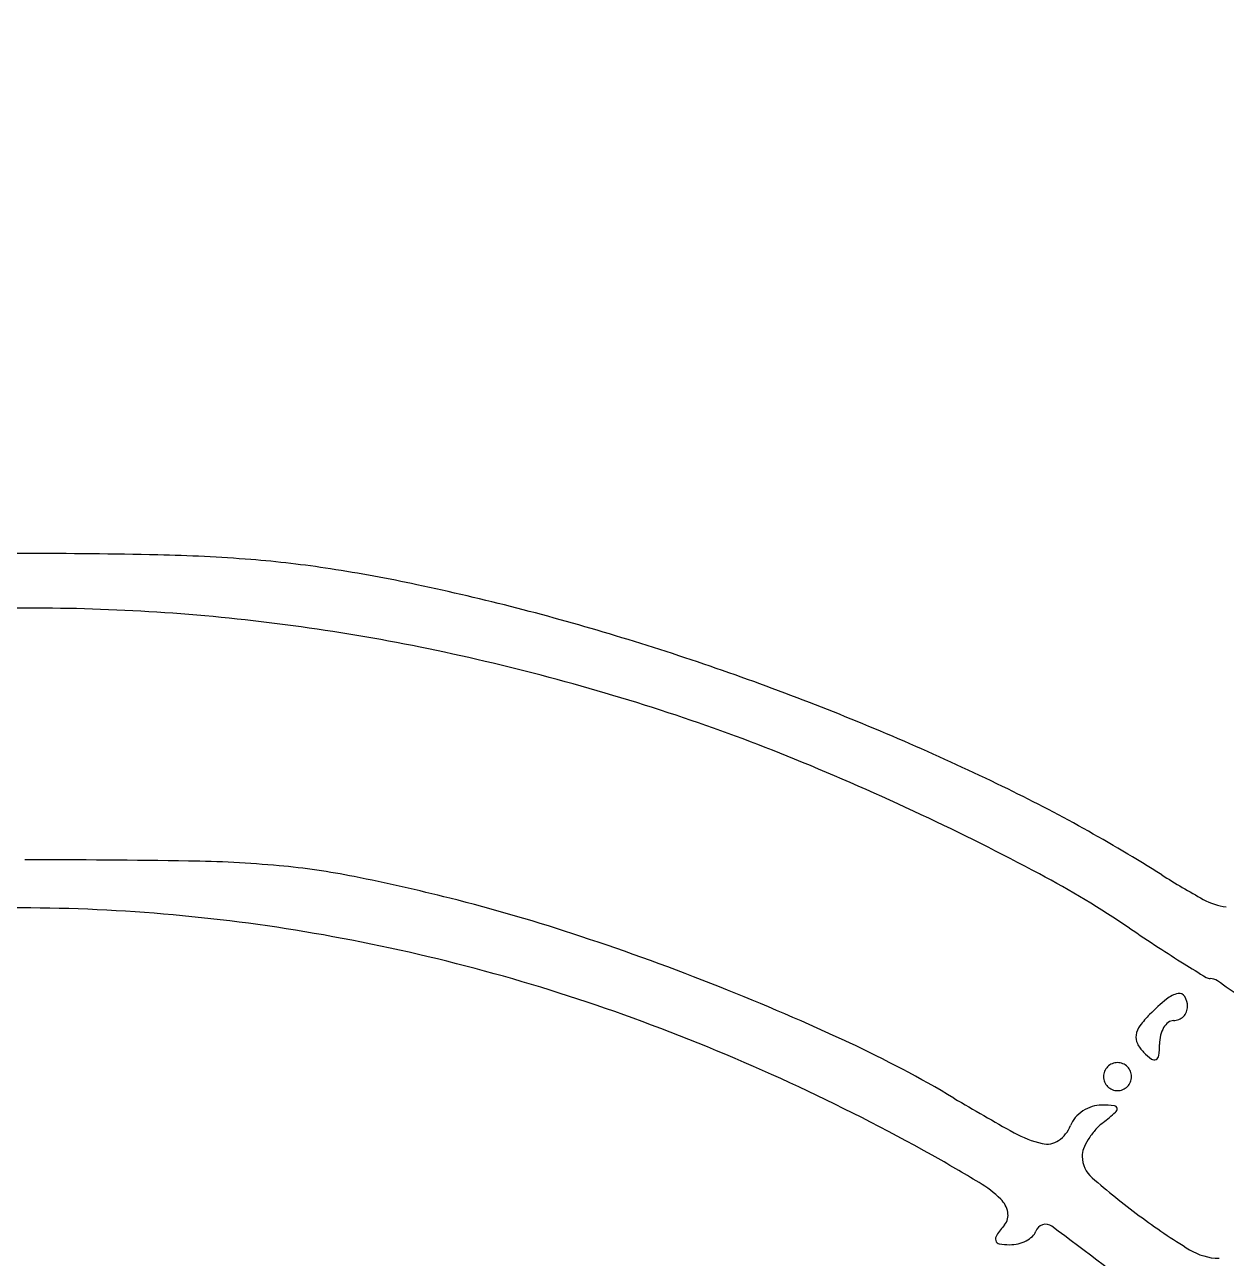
# Model space of a CAD drawing. Header units: metres. Extents: x -22 to 82, y -7 to 32.
# Drawn here: x 10.3171 to 10.4985, y 28.1627 to 28.349 of the extents above; entities that cross this region are included whole.
import ezdxf

# ---------------------------------------------------------------- set-up
doc = ezdxf.new("R2010")
doc.units = ezdxf.units.M
doc.header["$LTSCALE"] = 2
doc.header["$MEASUREMENT"] = 0
doc.layers.add('ZSILUETAEDIFICIO', color=253, linetype='CONTINUOUS')
doc.layers.add('ZVEREDA', color=253, linetype='CONTINUOUS')

msp = doc.modelspace()

# ---------------------------------------------------------------- hatches: boundary and pattern name
at = {"layer": 'ZVEREDA'}
h = msp.add_hatch(dxfattribs=at)
h.set_pattern_fill('AR-SAND', color=256, scale=0.08)
h.set_pattern_definition([(37.50000000000001, (100.3217642182751, 117.4581959786875), (-0.0050394686487687, 0.1541459015210527), [0, -0.1216, 0, -0.136, 0, -0.13]), (7.499999999999999, (100.3217642182751, 117.4581959786875), (0.1415821364214182, 0.2257716852183792), [0, -0.0656, 0, -0.1096, 0, -0.042]), (327.5, (100.2233642182753, 117.4581959786875), (0.2491313489401196, 0.0004527242829572), [0, -0.04, 0, -0.144, 0, -0.188]), (317.5, (100.2233642182753, 117.4581959786875), (0.2404901283657835, 0.0702140451947399), [0, -0.02, 0, -0.0944, 0, -0.108])])
h.paths.add_polyline_path([(31.4583351261974, 30.10001185127862), (-5.580466054143699, 30.14202237673669), (-5.496152509190097, 24.7095630808688), (0.5053741138006274, 24.71459050236479), (0.5053741138006274, 23.02514520136083), (2.905374113800207, 23.02514520136083), (2.905811148500817, 24.71459050236479), (7.70575982083821, 24.71459050236479), (7.70575982083821, 23.02524487001511), (10.1053227861378, 23.02524487001511), (10.1057598208379, 24.71459050236479), (12.50561829493628, 24.71459050236479), (14.90575982083172, 24.71459050236479), (14.90575982083172, 23.02514520136083), (17.30547676903481, 23.02514520136083), (17.30591380373539, 24.71459050236479), (22.10547676902863, 24.63459050236452), (22.10547676902863, 23.02461800278962), (24.5050398048495, 23.02461800278962), (24.5050398048495, 24.63406330379348), (31.4583221007949, 24.61459050236454), (29.30561829493013, 24.61459050236454), (29.30561829493013, 20.61092766967829), (30.50572014345363, 20.61326742045304), (30.50572014345363, 24.61459050236454), (31.4583221007949, 24.61459050236454)])
h.paths.add_polyline_path([(3.274978631708791, 29.84745587849517), (21.85115500656482, 29.84745587849517), (21.85115500656482, 26.26298918530352), (3.274978631708791, 26.26298918530352)], flags=16)
edge = h.paths.add_edge_path(flags=0)
edge.add_line((4.190763625501631, 28.45334721717251), (4.191796270515823, 28.45334721717251))
edge.add_arc((4.030850849770815, 28.47872758158093), 0.1629343160792154, 351.0385129392877, 357.3660182868147)
edge.add_arc((4.112611057247875, 28.47496619707363), 0.0810876329450389, 344.53720768220717, 357.3660765305271, ccw=False)
edge = h.paths.add_edge_path(flags=0)
edge.add_arc((4.129473601766023, 28.48361260777853), 0.0424070857397566, 8.446156974039805, 17.04280200703507)
edge.add_arc((4.048520085864993, 28.46875624364435), 0.1245244297232045, 3.3254775150875844, 12.657113459455672, ccw=False)
edge.add_arc((4.009668740244905, 28.46649875537224), 0.1634413066505545, 3.325477516473139, 5.867953198212037)
edge.add_arc((4.024461425057098, 28.46801930679646), 0.148570677863494, 5.867861931155238, 8.446156969658695)
edge = h.paths.add_edge_path(flags=0)
edge.add_arc((4.187625943115307, 27.71049756740979), 0.005506773619038, 0, 44.649192788606285, ccw=False)
edge.add_line((4.193132716734738, 27.71049756740979), (4.193170576032799, 27.71059180186387))
edge.add_arc((4.083131412969806, 27.72142825678299), 0.110571452748189, 354.3757511834748, 357.7808422671732)
edge.add_arc((4.083495542828814, 27.72707965905653), 0.1105714527485412, 354.8460124112327, 363.6003750095574)
edge.add_arc((4.265141154600997, 27.71569919341579), 0.0736096129205384, 165.585485692761, 181.0365879312016)
edge = h.paths.add_edge_path(flags=0)
edge.add_ellipse((4.155844521799992, 27.55226263330349), major_axis=(-0.004886144824328529, 0.5517489951021792), ratio=0.0764573230342362, start_angle=264.41174822548277, end_angle=281.9145976805995, ccw=False)
edge.add_arc((-177.0033036909715, 27.24610176780652), 181.2017851309283, -3.410605131648481e-12, 0.07993633669821065, ccw=False)
edge.add_line((4.198481439956822, 27.24610176779618), (4.210484766247419, 27.6590139235833))
edge.add_ellipse((4.18687514976483, 27.77778923014426), major_axis=(0.01575538398604225, -0.1077800230216994), ratio=0.5161088083865675, start_angle=337.05526251174393, end_angle=345.80434126128097, ccw=False)
edge = h.paths.add_edge_path(flags=0)
edge.add_arc((387.0379938681306, 26.57348742740584), 383.1770730560518, 179.7962796488156, 179.8227156500893, ccw=False)
edge.add_arc((63.47661150482531, 27.72394417231078), 59.61364541384286, 179.6242268241421, 179.7962796450261, ccw=False)
edge.add_arc((107.9126775625507, 27.43250698258277), 104.0506671673548, 179.4892207827528, 179.6242268252662, ccw=False)
edge.add_arc((4.908773407262004, 28.32581589378475), 1.043191389333353, 173.5744382351789, 178.1175676432889, ccw=False)
edge.add_arc((3.941956756071903, 28.43638332363668), 0.0700943375474026, 136.9440126095541, 174.9430767679891, ccw=False)
edge.add_arc((3.939591411760631, 28.44492007257332), 0.0627084935053294, 98.57263522089539, 141.1716653543758, ccw=False)
edge.add_arc((3.971787529488921, 28.27408536092594), 0.2365196678389941, 91.78341864015289, 100.1162303726033, ccw=False)
edge.add_arc((4.161354391850892, 22.18584956753244), 6.327705978506592, 91.01273401402932, 91.78341864030182, ccw=False)
edge.add_line((4.049514576590127, 28.51256710557305), (4.169165289891879, 28.51468221717266))
edge.add_line((4.169165289891879, 28.51468221717232), (4.179750299263304, 28.53043944484654))
edge.add_arc((4.190827730734469, 28.52494372944767), 0.0123657743692955, 51.76101418273163, 153.6131534045893, ccw=False)
edge.add_line((4.198481439891822, 28.53465625290397), (4.198481439891822, 28.53636044799151))
edge.add_arc((4.193339192636984, 28.51586697619842), 0.0211287740527576, 75.9140893002533, 183.0668013861589)
edge.add_line((4.172240678425823, 28.51473658199643), (4.049514576590127, 28.51256710557305))
edge.add_arc((4.161354391844498, 22.18584956753244), 6.327705978506354, 91.01273401397248, 91.78341864024476)
edge.add_arc((3.971787529489319, 28.27408536092594), 0.2365196678390667, 91.78341864027549, 100.1162378328985)
edge.add_arc((3.941258338745911, 28.44519436956017), 0.0627084935053418, 100.1162378329312, 120.5228893311077)
edge.add_arc((3.942263761789718, 28.43729516592452), 0.0700943375474093, 117.9506432260986, 158.4595108276586)
edge.add_arc((4.001405707587139, 28.41591235581501), 0.1329691207264811, 159.2459526752788, 175.8968395766796)
edge.add_arc((4.909294928725814, 28.35078371074917), 1.04319138933335, 175.8968395763732, 179.4892207827571)
edge.add_arc((107.9126775622392, 27.43250698108915), 104.0506671670563, 179.4892207819287, 179.6242268244366)
edge.add_arc((63.47661150489225, 27.72394417644966), 59.6136454138861, 179.6242268281098, 179.7962796489794)
edge.add_arc((387.0379938451551, 26.57348740949783), 383.1770730331307, 179.7962796461218, 179.8227156473993)
edge.add_line((3.862755088178147, 27.75911035599103), (3.884622839891307, 27.72070371717251))
edge.add_arc((3.929255688633731, 27.74845655913333), 0.0525576961415898, 211.8734753522308, 222.0820973833024)
edge.add_arc((3.940104661909288, 27.75825274944765), 0.0671749997825091, 222.0818102784924, 230.2563674642507)
edge.add_arc((3.958449832274908, 27.78343227505326), 0.0982851158739191, 231.4181484407944, 254.9741783521728)
edge.add_arc((3.959368323424485, 27.7758030788865), 0.0911999037654329, 253.1739702547738, 268.217256623099)
edge.add_arc((3.968627737210397, 41.24924821526616), 13.56460629090511, 269.9489048779313, 270.3532500274084)
edge.add_arc((4.049525169780992, 16.95504494612499), 10.72985513343538, 89.5075836061958, 89.98540653837108, ccw=False)
edge.add_arc((4.130247462298712, 27.54011210430104), 0.1448483138350315, 64.17034698782749, 85.44946313993978, ccw=False)
edge.add_arc((4.191746138397974, 27.66642980881176), 0.0043674083606586, 1.4282544963651844, 68.34992075025048, ccw=False)
edge.add_arc((4.197384248272812, 27.67701561994579), 0.0105538936861254, 212.0429010611537, 263.0773218994982, ccw=False)
edge.add_arc((4.200612712082403, 27.70999352945552), 0.0404527841329601, 231.8085000024286, 252.4850053579366, ccw=False)
edge.add_arc((4.161788889977004, 27.66257060467501), 0.0208577567284913, 48.53142696656482, 82.63062587060486)
edge.add_arc((4.11933816690663, 27.13308106570912), 0.5520225538390414, 85.31102351279071, 89.99478211468639)
edge.add_arc((4.118411279294634, 16.9552485283175), 10.72985513343608, 89.99478211606726, 90.35325002811415)
edge.add_arc((4.073781246147718, 41.2494889468843), 13.56460629090747, 269.50474175352076, 269.9090879921701, ccw=False)
edge.add_arc((3.956613111675125, 27.77658927219733), 0.0911999037654514, 239.2648217281377, 269.94890487625094, ccw=False)
edge.add_arc((3.940104661909288, 27.75825274944765), 0.0671749997825307, 215.766892496466, 243.3781184107606, ccw=False)
edge.add_line((3.885598753388649, 27.71898970661965), (3.862755088177721, 27.75911035598011))
edge = h.paths.add_edge_path(flags=0)
edge.add_arc((3.982208672812931, 27.77710128656037), 0.0039699795081061, 57.093542815945284, 128.0095147918335, ccw=False)
edge.add_arc((3.983777369758798, 27.77691396217733), 0.0035691351575788, -36.39606693346491, 80.51639118771561, ccw=False)
edge.add_arc((3.985008823383225, 27.77555727172944), 0.0018093348073117, 293.7971605359992, 335.12409378026587, ccw=False)
edge.add_arc((3.984854518882713, 27.77590723729099), 0.002191808038586, 257.1681723130867, 293.7964911424778, ccw=False)
edge.add_arc((3.98554989726631, 27.77896024180501), 0.0053230039216045, 238.282669802615, 257.1684968903267, ccw=False)
edge.add_arc((3.980302814458611, 27.77683864407101), 0.0034331700992157, 99.02971341141892, 315.4979837284754, ccw=False)
edge = h.paths.add_edge_path(flags=0)
edge.add_arc((4.003867887505493, 27.77651366478631), 0.0041965817445002, 179.5419055987072, 270.4580944011244)
edge.add_arc((4.003949051078308, 27.77651352882827), 0.0041965817444636, 269.3499522369119, 383.1232100615633)
edge.add_arc((4.003864094692489, 27.77672872215237), 0.0041965817444639, 19.96411019100292, 182.4788541983977)
edge = h.paths.add_edge_path(flags=0)
edge.add_arc((3.979353550216473, 28.42993420992462), 0.0009651872828333, 125.0907544769644, 237.6009057839097)
edge.add_arc((3.995965221876986, 28.40704187017155), 0.0279429480104366, 127.8062335931203, 268.779035296377)
edge.add_line((3.995369806797299, 28.37910526650563), (4.002718144077988, 28.38645734180113))
edge.add_arc((4.10007393273122, 28.38764962442366), 0.0973630891154655, 166.3647067637932, 180.7016464897838, ccw=False)
edge.add_arc((3.991574634341134, 28.42003595056144), 0.0167827455633406, 325.7976337708378, 488.477492724186)
edge.add_arc((3.995342312636922, 28.45231582363164), 0.0238394652163404, 233.4109544616884, 272.5958997522416)
edge.add_arc((3.987035091752404, 28.42505208948006), 0.0100004255996245, 20.17316381762081, 145.4473270086913)

# ---------------------------------------------------------------- linework, layer by layer
at = {"layer": 'ZSILUETAEDIFICIO'}
for centre, radius, start, end in [((10.31707923764111, 27.30309518415135), 0.9660271821028428, 89.99999754047636, 91.19242654361582), ((10.3170793205779, 27.30309518415135), 0.9660271821028354, 88.80757345638419, 90.00000245952366), ((10.33219015579724, 28.0290405707608), 0.2399245435730991, 85.45015822096309, 88.80767986460363), ((10.33825937470939, 28.10530936607285), 0.1634146451510835, 81.21143185605962, 85.45014862464281), ((10.3267789798349, 28.03105151016553), 0.2385547052415675, 78.01915494648584, 81.21146930752384), ((10.3007207830685, 27.90825447551867), 0.3640861408932532, 73.14588511186152, 78.01918786435792), ((10.31797572277242, 27.96600374873583), 0.2948746488141691, 86.0612432539033, 93.5986491012109), ((10.31780745187214, 27.96356602449379), 0.2973181738082462, 78.55626431216113, 86.06116119306249), ((10.28658646606689, 27.86160229750755), 0.41283247028638, 68.71068241862962, 73.14573878355604), ((10.31115279181148, 27.93069000340051), 0.3308609414830254, 71.629553711777, 78.5563369948643), ((10.2960499406652, 27.88588884563717), 0.3867672871589056, 64.14729999923, 68.71064945069966), ((10.3266507784858, 27.97735814946333), 0.2816867262091746, 67.75930432249561, 71.62961004475147), ((10.27731610882822, 27.85671125158848), 0.412030823110198, 64.848887941725, 67.75935707121015), ((10.35755398317249, 28.01281862865528), 0.2457214894134828, 57.73682233545404, 64.14723533822816), ((10.28827775905515, 27.88005575697827), 0.3862408307311381, 61.88881233608263, 64.84900604425764), ((10.31707868839271, 26.52955300587132), 1.693323335382832, 89.1627778060551, 89.99998001232206), ((10.33917183170772, 28.04138967228465), 0.1813252491099606, 84.83728920498426, 89.16283605447158), ((10.34584665268829, 28.11526612046816), 0.1071478749900528, 78.70742236918095, 84.83729617488675), ((10.30958415308049, 27.93366824323545), 0.2923309138818725, 75.80907362792261, 78.70739800278189), ((10.39693634126272, 28.08345966339385), 0.1556332926225133, 56.05208164052721, 61.88880099375399), ((10.5538620134264, 28.32378998712426), 0.1220284644007612, 237.7369388962306, 241.1558681916538), ((10.31140824243974, 27.94087977682636), 0.2848922635691179, 71.66278539848084, 75.80917227690382), ((10.31596155980949, 27.96973720784763), 0.2458840419180312, 89.19391946594837, 99.67860207089164), ((10.31567545088933, 27.94943488372132), 0.2661883819232401, 79.31481704125564, 89.19382012692091), ((10.49961808936561, 28.22530056312178), 0.0095892811157201, 241.1562588490219, 263.1507980259125), ((10.70717163097581, 28.54430501382103), 0.3999064197237723, 236.0520464935657, 236.8085772184077), ((10.31311485900392, 27.93586340441993), 0.2799993080767054, 69.69068830999886, 79.31484337363233), ((10.2794192651406, 27.84436296794075), 0.3865720996525101, 68.36444613533743, 71.6628510019163), ((10.6110160755577, 28.39731439971581), 0.2242586714557445, 236.8083670584943, 237.974899055222), ((10.77622853294841, 28.66145977132317), 0.5358159429350198, 237.9753377355417, 238.3947423733987), ((10.4960276467211, 28.20609332148331), 0.001146755229364, 238.3936037195675, 269.9991200719798), ((10.4960276075515, 28.20301653223851), 0.0019300340155208, 54.9220631626727, 89.99936001421376), ((9.6324203930605, 26.97319270386976), 1.504688853568452, 54.59243832466607, 54.92269096919383), ((10.28796394764123, 27.86590488987781), 0.3633974151939356, 64.9943463939743, 68.36447039381285), ((10.49200787410092, 28.1987632914703), 0.0040021839389995, 101.7742488250044, 129.4956949318968), ((10.49138611578499, 28.20174615682782), 0.0009552068888119, 30.73211645857253, 101.7739973692358), ((10.48965433520672, 28.20071654463663), 0.0029699439028877, 0.0004170386712688742, 30.73282515214191), ((10.51240134208024, 28.17402065266953), 0.0360660531852435, 129.4961028657305, 135.0002520604736), ((10.49052598823781, 28.2007165894093), 0.0020982908719275, 337.3753071490141, 359.9993677235803), ((10.3025262052254, 27.90725352447254), 0.3105057798392853, 60.78471984325522, 69.69064476797644), ((10.49734246433098, 28.18907914632479), 0.0147698556337325, 134.9995619154589, 143.7697832647191), ((10.49050929377631, 28.19728376423615), 0.0013178020179473, 90.00063769463067, 127.7532168452049), ((10.49050925595364, 28.20069985712695), 0.0020982908731273, 270.000632288848, 292.6246928643519), ((10.49049737004111, 28.20072851676264), 0.0021293174225145, 292.6232414527827, 314.999211522615), ((10.49049732860092, 28.20072847532316), 0.0021293174229483, 315.0007884644147, 337.3767585382655), ((10.48801858632649, 28.19591076446096), 0.0032110621239084, 143.7700262203007, 170.9804703497317), ((10.4925779036196, 28.19544988930926), 0.0041329725902886, 149.5344283990921, 166.9756636217475), ((10.49138676374039, 28.196150499488), 0.002751064912416, 127.7515844488308, 149.5333318420112), ((10.36638983503761, 28.03404649255913), 0.1778651582514982, 59.24304914396069, 64.9943378201072), ((10.48694945659801, 28.19608050162782), 0.0021285423408787, 170.9812697915884, 206.3792831230429), ((10.4895497259279, 28.19737003969681), 0.005031008364395, 206.3785162357843, 224.9998117566271), ((10.47469039084561, 28.19500597820627), 0.0137038882642728, 352.9870337295342, 0.000368127365726601), ((10.4944966681808, 28.19500610576216), 0.0061023890713427, 166.9761820585072, 180.0003709434665), ((10.49358807589149, 28.20140828190785), 0.0107420214602966, 224.999505440509, 233.3229833673737), ((10.48751917792171, 28.19342786701287), 0.0007784013186906, 296.4202648201768, 352.9860947503513), ((10.48206122961824, 28.19012965718485), 0.0021293174230358, 135.0007884644147, 157.3767585326241), ((10.48206118817848, 28.19012961574555), 0.0021293174226753, 112.6232414641004, 134.9992115355853), ((10.48204930226464, 28.19015827538232), 0.0020982908719379, 90.0006322764197, 112.6246928509962), ((10.48204925595397, 28.19015827538101), 0.0020982908730643, 67.3753071494841, 89.9993677235803), ((10.48203737004062, 28.19012961574555), 0.0021293174227384, 45.0007884644147, 67.37675853589961), ((10.48203732860131, 28.19012965718485), 0.0021293174226753, 22.6232414720938, 44.99921154424447), ((10.48756937393611, 28.19332682300234), 0.0006655760915921, 233.3236368122141, 296.4208214618799), ((10.48203256998181, 28.19014154309878), 0.0020982908723822, 157.3753071480579, 179.9993677235803), ((10.4820325699813, 28.19014158940928), 0.0020982908719379, 180.0006322764197, 202.6246928509859), ((10.48206122961824, 28.19015347532337), 0.0021293174229968, 202.6232414673759, 224.9992115355853), ((10.48203732860131, 28.19015347532337), 0.002129317422616, 315.0007884557555, 337.3767585279062), ((10.48206598823731, 28.19014154309878), 0.0020982908724451, 0.0006322764196846798, 22.62469285194217), ((10.48206598823779, 28.19014158940928), 0.0020982908719275, 337.3753071490141, 359.9993677235803), ((10.48206118817848, 28.19015351676262), 0.0021293174227384, 225.0007884644147, 247.3767585358996), ((10.48204930226512, 28.19012485712602), 0.0020982908721548, 247.3753071375459, 269.999367711152), ((10.48204925595363, 28.19012485712716), 0.0020982908733372, 270.000632288848, 292.6246928619751), ((10.48203737004062, 28.19015351676262), 0.0021293174226753, 292.6232414641004, 314.9992115355853), ((10.63505291515301, 28.4855061651873), 0.3474877580126352, 239.2432419005867, 240.969416503691), ((10.48000090278472, 28.180153243728), 0.0057638508673053, 108.0770572428188, 123.4954249824312), ((10.47954840605442, 28.18153923019901), 0.0043058687768778, 88.89019948326636, 108.0757831881024), ((10.47906171023689, 28.15637673468683), 0.0294730707097695, 85.04908345899273, 88.891665875186), ((10.48156885328422, 28.18531914256852), 0.0004222748472634, 5.36376360321672, 85.04805747975863), ((10.47872733280448, 28.18128547167095), 0.0040572344786119, 139.0101171744288, 159.0058722921815), ((10.47996097325333, 28.18021357846266), 0.0056915000023069, 123.4954101267461, 139.0109658785753), ((10.441746307795, 28.23095798661535), 0.0611142879808608, 308.6069448403779, 310.8817417636425), ((10.4812781127568, 28.18529185304874), 0.0007142932917864, 310.8803045766236, 5.363121307666574), ((10.47448031421465, 28.19618974962128), 0.0165987305608054, 240.9692674310758, 256.7097485901085), ((10.47047320985101, 28.18445291197332), 0.0047837622865797, 304.2060967261521, 339.0064319674237), ((10.48649328394299, 28.17512359990252), 0.0104494339109425, 138.6459862231967, 148.1509447264954), ((10.48594167368833, 28.17560901612165), 0.0097146531464147, 128.6063824335623, 138.6455109487922), ((10.4713895329557, 28.18310490019036), 0.0031537979309846, 256.709829193142, 304.2060134801411), ((10.48508780981521, 28.17599664269807), 0.0087948761923791, 148.150640901806, 158.3052823959898), ((10.33751876300201, 27.96982747598378), 0.2388121364186203, 58.8195959089167, 60.78456381350364), ((10.47965796624629, 28.17815688288817), 0.0029510898462058, 158.3056947708498, 181.2279382563563), ((10.48109358052963, 28.17818763503516), 0.0043870334609666, 181.2276767702454, 229.009110324697), ((10.55756719090715, 28.26618898878166), 0.1209737022760057, 229.0091948285753, 233.3406983138712), ((10.4515290599854, 28.15822616860851), 0.0186022020355464, 46.09960151036628, 58.81970896931949), ((10.46190322040889, 28.16900639276952), 0.0036410377273901, 10.36394790062357, 46.0993124254091), ((10.46320516255062, 28.16924448201354), 0.0023175046420012, 320.3098519833543, 10.36431604802298), ((10.54758283843722, 28.25277379423034), 0.1042508215714265, 233.3406057658381, 238.3664732887121), ((10.48066735551612, 28.15475204572056), 0.0203752010774995, 140.3096013008941, 145.8153538519973), ((10.46791924143173, 28.16741250260685), 0.001897800316229, 312.5041919994834, 340.8275507959583), ((10.47120135102321, 28.16627133668862), 0.0015770382445582, 53.40187098777221, 160.8281090108543), ((9.988185557568812, 27.51584860841149), 0.8117338022018745, 52.03262270936569, 53.40174636936194), ((10.46465871787791, 28.16562523816066), 0.0010231264375504, 145.8155222188379, 194.2572781757686), ((10.46430035877231, 28.16553418269064), 0.0006533801094719, 194.2576698158788, 260.605268362239), ((10.4657515202814, 28.17041016248464), 0.0056485962304695, 270.0003431318316, 283.2778601185024), ((10.46582091616463, 28.17011644773527), 0.0053467947469248, 283.2769789839884, 297.11243332996), ((10.46630155809163, 28.16917754230531), 0.0042920151195924, 297.1133528222956, 312.5050271056144), ((10.4657514999401, 28.17430497191299), 0.0095434056590139, 260.6054164763593, 270.0003252176449), ((10.49752298751332, 28.17150926088681), 0.0088049570509582, 238.3664923955165, 269.0892217270644)]:
    msp.add_arc(centre, radius, start, end, dxfattribs=at)

doc.saveas('drawing.dxf')
